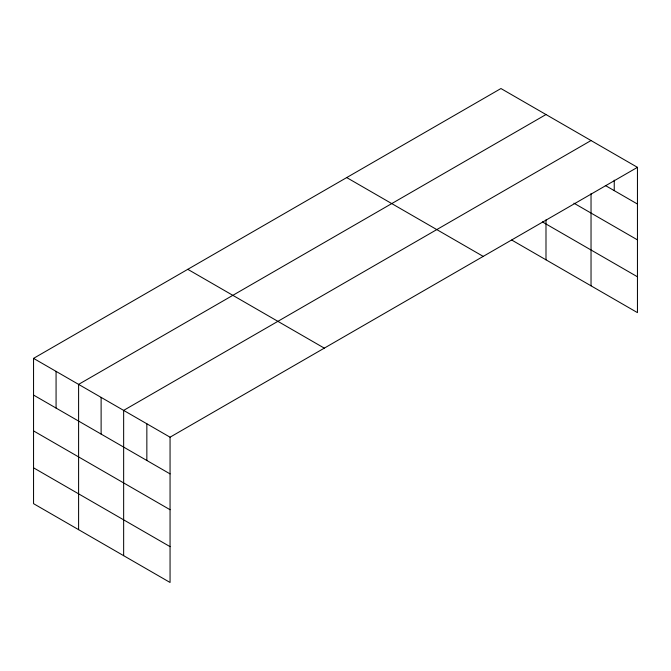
<?xml version="1.0" encoding="UTF-8"?>
<svg xmlns="http://www.w3.org/2000/svg" width="671" height="671" viewBox="0 0 671 671"><rect width="100%" height="100%" fill="white"/><g stroke="black" fill="none" stroke-linecap="round" stroke-linejoin="round"><path stroke-width="1.01" d="M637.45 167.339L500.943 88.53L33.55 358.373L33.55 503.661L170.057 582.47L170.057 437.19L637.45 167.339L637.45 312.627L511.755 240.05M545.993 114.54L78.599 384.382L78.599 529.671M591.034 140.541L123.649 410.392L123.649 555.672M605.317 185.481L637.45 204.034M573.923 203.187L637.45 239.866M542.386 221.908L637.45 276.788M346.706 177.58L483.212 256.389M187.788 269.323L324.294 348.14M33.55 358.373L170.057 437.19M33.55 395.068L170.057 473.885M33.55 430.908L170.057 509.717M33.55 467.821L170.057 546.639M614.242 180.155L614.242 190.639M591.034 193.617L591.034 285.829M545.993 219.887L545.993 259.82M146.848 423.787L146.848 460.482M101.12 397.391L101.12 434.078M56.07 371.382L56.07 408.077"/></g></svg>
